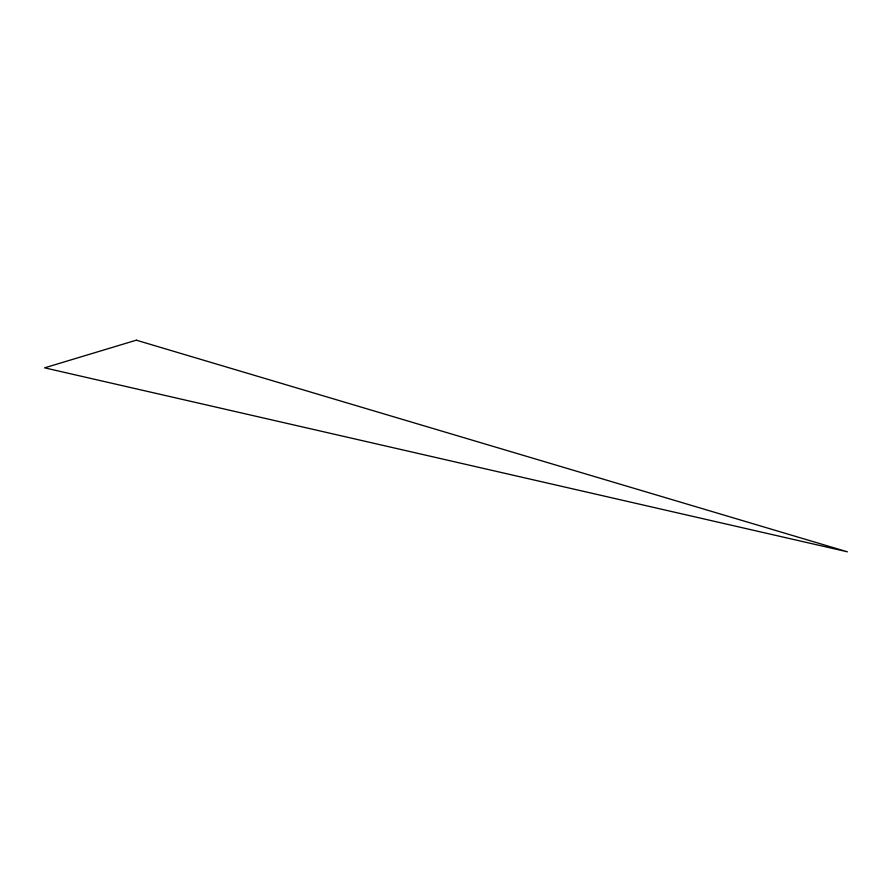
<?xml version="1.0" encoding="UTF-8"?>
<svg xmlns="http://www.w3.org/2000/svg" width="892" height="892" viewBox="0 0 892 892"><rect width="100%" height="100%" fill="white"/><g stroke="black" fill="none" stroke-linecap="round" stroke-linejoin="round"><path stroke-width="1.34" d="M136.309 340.187L44.6 367.838L847.4 551.813L136.309 340.187"/></g></svg>
